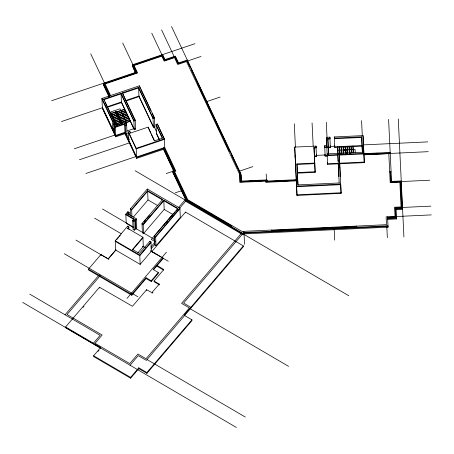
<?xml version="1.0" encoding="UTF-8"?>
<svg xmlns="http://www.w3.org/2000/svg" width="454" height="454" viewBox="0 0 454 454"><rect width="100%" height="100%" fill="white"/><g stroke="black" fill="none" stroke-linecap="round" stroke-linejoin="round"><path stroke-width="0.68" d="M346.572 149.82L346.941 149.235L346.998 150.37L346.572 149.82L355.107 149.423L355.272 152.873M344.728 149.905L344.183 150.416L344.302 149.355L344.728 149.905L337.611 150.24M133.17 227.454L126.235 223.391L125.832 214.118L127.909 211.689L129.067 212.364L129.18 214.958M130.803 215.939L130.485 208.67L147.272 189.012L179.892 208.097L180.3 217.375L156.028 245.79L154.876 245.115L154.468 235.842L177.906 208.397L163.781 200.129L143.169 224.265L143.572 233.538L142.414 232.862L142.011 223.589L162.623 199.454L147.595 190.663L131.643 209.345L131.961 216.615M127.103 213.249L127.937 212.279L127.909 211.689M129.089 212.954L127.846 214.413L127.818 213.823L129.067 212.364M146.075 278.529L151.273 281.576L151.239 280.788L146.04 277.74L146.075 278.529L131.779 295.27L88.496 269.943L88.462 269.154L100.93 254.558L108.154 258.786L115.906 249.706M133.414 217.018L148.004 199.936L147.595 190.663M128.805 226.875L127.597 228.288L142.914 237.249L132.523 249.416L139.429 253.457L149.814 241.29L150.972 241.965L151.375 251.238L140.155 264.381L115.628 250.023L115.225 240.751L127.648 226.2L128.805 226.875L128.919 229.474M135.485 228.805L135.945 229.077L135.542 219.798L135.076 219.532L135.485 228.805L134.276 230.218L133.124 229.537L132.716 220.264L133.924 218.851L125.832 214.118M116.633 239.723L118.471 237.573M119.391 236.494L120.31 235.416M134.276 230.218L133.873 220.939L135.076 219.532M128.828 227.471L127.625 228.878L127.597 228.288M135.542 219.798L136.37 218.828L127.818 213.823M136.399 219.418L135.564 220.394L135.105 220.122L133.896 221.535L132.744 220.854M108.29 259.018L116.042 249.933M135.945 229.077L136.779 228.101L136.37 218.828M142.953 223.107L142.04 224.18L143.192 224.855L163.803 200.719L177.934 208.988L176.095 211.138M143.873 222.034L145.7 219.889M146.619 218.817L149.366 215.599M65.07 314.804L99.188 274.852M100.34 275.527L67.056 314.503L102.133 335.029L95.068 343.303L129.742 363.592L137.925 354.006L146.018 358.739L189.397 307.937L181.594 303.374L241.846 232.817M143.572 233.538L164.183 209.402L163.781 200.129M100.714 348.28L65.637 327.76L65.603 326.965L99.517 287.257L132.466 306.274L146.625 289.72L151.903 292.614L159.133 284.193L154.105 280.958L163.769 269.523L156.965 265.408M83.054 307.364L83.967 306.291M142.936 237.839L132.551 250.006L132.523 249.416M137.897 252.872L143.316 246.522L142.914 237.249M173.292 213.647L151.267 239.434L155.313 241.8M178.337 207.733L185.868 198.92L172.69 170.931L174.013 170.483L163.395 147.936M243.894 233.901L388.045 227.187L388.011 226.398L243.86 233.112L243.894 233.901L243.06 234.871L185.277 201.06L185.243 200.271L185.89 199.51L172.713 171.521L174.041 171.073L163.423 148.526L163.457 149.315L186.832 199.005L186.407 199.499L231.943 226.143M163.684 225.672L164.603 224.594M166.442 222.443L167.361 221.365M168.74 219.753L170.119 218.136M171.499 216.524L172.878 214.907M173.797 213.828L175.176 212.217M154.638 237.521L153.253 239.133L154.99 240.149M179.472 208.431L186.373 200.356M140.155 264.381L139.753 255.103L150.972 241.965M156.028 245.79L155.626 236.517L179.892 208.097M151 242.561L139.781 255.698L115.248 241.341M179.92 208.692L155.654 237.107L154.496 236.432M150.773 247.118L154.859 242.334M151.012 248.871L155.052 244.133M130.065 365.243L138.249 355.652L146.341 360.391L243.367 246.687L243.327 245.892L185.55 212.08L151.801 251.601L155.847 253.968M126.984 298.42L166.459 252.191M131.779 295.27L131.745 294.481L146.04 277.74M150.683 250.835L162.907 257.986L153.1 269.472L158.304 272.514L158.338 273.302L151.273 281.576M153.583 269.738L162.941 258.774L162.907 257.986M93.081 343.599L100.147 335.324L29.765 294.141M151.239 280.788L158.304 272.514M138.816 368.608L146.909 373.341L146.875 372.552L138.782 367.819L138.816 368.608L130.633 378.193L93.649 356.555L93.615 355.766L100.68 347.492L65.603 326.965M98.064 351.385L98.949 350.352M152.067 293.307L152.947 292.274M243.775 231.336L243.832 232.516L183.581 303.073L191.384 307.642M243.06 234.871L243.026 234.082L243.86 233.112M130.633 378.193L130.599 377.405L138.782 367.819M243.333 245.892L184.114 315.241L191.917 319.809L191.951 320.598L146.909 373.341M146.875 372.552L191.917 319.809M194.976 43.68L132.239 64.86L135.752 72.322L51.654 100.72M135.525 73.094L132.341 65.62L162.719 55.36L164.989 60.189M238.458 169.927L240.864 175.034L240.83 174.245L187.32 60.598L178.564 63.554L175.335 56.699L164.637 60.217L162.288 55.223L132.977 65.121L136.489 72.583L103.989 83.553L109.72 95.726M108.988 96.73L103.313 84.677L103.279 83.888L135.774 72.912L132.341 65.62M177.213 63.412L187.292 60.007M187.735 60.938L200.997 56.461M115.725 136.824L115.282 126.757L124.566 123.624L125.009 133.686L115.725 136.824L102.394 108.512L101.951 98.45L139.389 85.812L154.349 117.575L154.752 126.848L153.429 127.296L138.986 96.628L138.583 87.355L122.364 92.832L125.372 99.749M104.426 100.97L103.796 99.103L121.042 93.28L133.851 120.486L134.259 129.765L135.581 129.316L135.178 120.043L122.364 92.832M103.824 99.693L121.065 93.87L133.879 121.082L135.207 120.633M122.393 93.422L138.606 87.945L153.049 118.613L154.371 118.165L152.283 113.721M61.472 121.564L102.593 107.683M106.826 106.889L121.417 101.957L134.231 129.169L135.559 128.72M125.338 100.635L138.964 96.038L153.401 126.706L154.729 126.257M107.519 107.252L121.445 102.553L121.042 93.28M138.986 96.628L126.013 101.009L128.947 107.343M110.39 113.631L115.032 112.064L115.163 112.337M110.85 113.795L115.492 112.229M115.821 112.115L116.485 111.888M116.82 111.78L124.776 109.091M197.308 84.54L198.631 84.092M111.088 115.112L115.73 113.545L115.861 113.818M110.884 115.498L116.19 113.71M117.518 113.262L125.474 110.572M111.786 116.593L116.428 115.027L116.559 115.299M111.582 116.979L116.888 115.191M118.216 114.743L126.172 112.053M112.484 118.074L117.126 116.508L117.251 116.78M112.944 118.239L117.586 116.672M118.914 116.224L126.87 113.534M113.177 119.555L117.819 117.989L117.949 118.261M112.978 119.941L118.284 118.153M119.606 117.705L127.568 115.015M113.716 120.168L114.119 129.441L112.796 129.889L112.388 120.616L113.716 120.168L103.796 99.103M113.875 121.036L118.517 119.47L118.647 119.743M113.676 121.422L118.982 119.635M120.304 119.186L128.266 116.496M113.909 122.745L119.215 120.951L119.345 121.224M113.71 123.13L119.674 121.116M121.002 120.668L128.964 117.978M114.397 133.289L113.994 124.016L115.316 123.567L116.116 125.803M114.607 124.226L119.913 122.432L120.043 122.705M115.73 124.163L120.372 122.597M121.7 122.149L129.657 119.459M116.093 125.213L125.576 122.013L126.672 125.361L125.344 125.809L124.595 124.214L115.31 127.353L114.016 124.606M115.969 125.48L120.611 123.914M125.713 122.512L130.355 120.94M125.514 122.898L130.156 121.326L130.026 121.053M125.923 123.766L126.093 123.108M133.851 120.486L135.178 120.043M114.096 128.851L112.768 129.294L102.332 107.133M126.643 124.765L127.046 134.043L125.724 134.486L125.315 125.213L126.643 124.765L125.894 123.176M153.429 127.296L153.021 118.023L154.349 117.575M206.848 101.537L220.111 97.06M74.286 148.776L115.401 134.895M126.677 131.087L133.975 128.624M128.874 141.183L128.465 131.91L129.793 131.461L130.542 133.05L148.118 127.114L154.576 140.831L162.504 138.158L156.045 124.441L157.368 123.993L164.342 138.805L164.751 148.078L136.597 157.583L124.975 132.897L115.685 136.035L102.36 107.723M127.024 133.448L125.696 133.896L124.946 132.307L115.662 135.44L114.368 132.699M79.45 159.751L129.844 142.732M163.457 149.315L136.631 158.372L136.194 148.31L164.342 138.805M85.908 173.462L136.302 156.448M228.203 150.155L229.525 149.707M166.238 173.553L172.866 171.317M173.791 171.323L175.119 170.874L164.195 147.669M175.301 192.814L181.935 190.572M239.599 171.101L252.867 166.624M171.538 26.542L240.802 173.649L239.389 173.916L186.481 61.551L177.73 64.508L174.501 57.652L164.155 61.142L161.806 56.148L134.083 65.512L137.596 72.975L105.095 83.945L110.521 95.465M326.341 137.318L326.761 146.194L326.341 137.318L329.899 137.153L329.979 138.93L327.845 139.026M334.36 138.13L361.673 136.858L362.076 146.131L334.768 147.408L334.303 136.949L363.035 135.61L363.915 153.951L339.212 155.103M327.822 138.436L328.543 154.167L327.822 138.436L329.95 138.339M361.696 137.454L334.388 138.725L334.303 136.949M295.174 157.158L294.731 147.09L315.995 146.103L316.052 147.283L313.992 147.38L314.367 155.989M327.209 156.238L325.138 156.153L324.672 145.7L326.738 145.603M330.274 146.432L334.513 146.233M363.438 144.883L427.804 141.886M324.729 146.88L328.225 146.897M328.197 147.119L330.33 147.017M334.74 146.812L362.048 145.541L362.383 152.533M314.02 147.976L316.08 147.879L316.024 146.693M328.248 147.488L324.758 147.476L324.672 145.7M337.458 146.982L337.816 146.965L338.128 153.475L337.77 153.492M339.376 146.897L339.734 146.88L340.046 153.384L339.688 153.401M341.3 146.807L341.652 146.79L341.964 153.299M343.218 146.716L343.576 146.699L343.888 153.208L343.53 153.225M345.136 146.625L345.494 146.608L345.806 153.117L345.449 153.134M347.06 146.534L347.412 146.523L347.724 153.026L347.372 153.043M350.897 146.358L351.254 146.341L351.566 152.85M352.82 146.267L353.172 146.25L353.484 152.76L353.133 152.777M328.225 147.709L330.359 147.612L329.899 137.153M349.291 152.958L349.648 152.941L349.336 146.432L348.978 146.449M339.87 153.69L341.97 153.594M349.659 153.236L351.061 153.168M316.012 155.393L325.075 154.973M327.192 155.069L363.887 153.361L364.29 162.634L339.592 163.786M364.006 153.634L390.179 152.413M314.372 156.062L316.432 155.966M325.109 155.563L327.175 155.467M337.799 155.166L327.215 155.66L327.135 153.883L362.406 152.243L361.673 136.858M364.029 154.105L377.041 153.503M363.887 154.229L390.202 153.009L390.236 153.798M315.995 146.103L316.461 156.562L314.395 156.658L315.15 172.333L297.37 173.161L296.961 163.888L314.741 163.06L315.15 172.333M364.04 154.343L377.053 153.736M363.909 154.678L428.275 151.676M364.063 154.814L388.811 153.662L390.202 182.656L399.872 182.202L401.052 206.933L394.583 207.234L395.025 216.467L386.133 216.881L386.507 224.69L243.083 231.37L242.68 231.841L187.207 199.38L187.474 199.068L174.529 171.578L175.857 171.135L164.723 147.488L136.569 156.993L128.845 140.592M338.139 160.489L339.564 160.421L340.301 176.617M296.99 164.479L314.77 163.65L313.992 147.38M327.567 163.752L338.156 163.258M339.564 163.19L364.267 162.044M327.51 162.566L327.595 164.342L338.179 163.849M339.893 167.344L338.474 167.407L338.877 176.685M315.121 171.743L297.342 172.571L297.949 185.17M389.691 172.004L391.11 171.941M241.159 181.089L266.975 179.886L267.054 181.662L296.286 180.3M241.182 181.679L266.997 180.476L267.031 181.265M267.031 181.067L296.258 179.705M296.28 180.181L266.481 181.566L266.424 180.386L240.609 181.589L240.24 173.842M296.292 180.414L266.209 181.816L266.152 180.635L240.336 181.838L239.956 173.888M296.314 180.891L265.664 182.315L265.607 181.135L239.791 182.338L239.389 173.916M339.217 182.968L297.972 184.892L296.961 163.888M391.564 181.407L401.234 180.953M391.592 181.997L401.047 181.555L402.38 209.442L396.121 209.731M401.262 181.549L429.643 180.227M340.721 184.682L296.627 186.73L294.731 147.09M296.984 194.823L341.073 192.768M297.007 195.413L341.102 193.359L340.699 184.086L296.604 186.14L297.007 195.413L295.111 155.773M402.505 207.461L430.88 206.139M402.533 208.051L396.064 208.352L396.563 218.964L387.676 219.378L387.642 218.59L396.529 218.175L396.563 218.964M396.087 208.942L402.346 208.653L402.38 209.442M396.456 216.518L431.3 214.895M387.58 217.284L395.616 216.91L395.173 207.682L401.648 207.382L400.417 181.702L390.746 182.156L390.253 171.862M387.591 217.523L395.911 217.137L395.468 207.904L401.943 207.603L400.689 181.452L391.019 181.906L390.536 171.845M387.614 217.994L396.501 217.579M271.679 230.513L356.736 226.552M271.691 230.746L356.742 226.784M243.832 232.516L387.988 225.803M117.092 125.418L116.343 125.173L117.586 124.901M231.778 226.342L186.009 199.561L186.509 198.977L173.422 171.192L174.75 170.744L163.928 147.754M185.215 199.675L243.004 233.492M135.139 170.738L185.011 199.919M242.794 233.736L348.831 295.787M185.243 200.271L243.026 234.082M148.004 199.936L157.617 205.56M164.183 209.402L173.014 214.572M130.485 208.67L131.643 209.345M130.514 209.26L131.666 209.935L147.624 191.253L162.646 200.044L162.623 199.454M142.011 223.589L143.169 224.265M125.86 214.714L133.947 219.447L133.924 218.851M132.716 220.264L133.873 220.939M154.468 235.842L155.626 236.517M102.479 208.988L133.499 227.136M135.32 228.203L152.351 238.168M142.738 246.187L145.184 247.617M94.625 218.181L121.4 233.85M142.692 246.306L145.127 247.731M150.603 250.937L168.247 261.26M115.225 240.751L139.753 255.103M156.392 265.845L163.656 270.096L163.622 269.307M75.932 240.081L108.864 259.353M190.345 308.856L288.579 366.344M64.292 253.707L137.914 296.785M88.462 269.154L131.745 294.481M147.045 359.562L245.279 417.044M22.7 302.415L236.386 427.458M93.615 355.766L130.599 377.405M159.013 283.835L159.133 285.033M159.121 284.681L154.139 281.747L154.105 280.958M125.837 112.166L125.968 112.439L118.676 114.902L118.545 114.629M127.233 115.129L127.364 115.401L120.072 117.864L119.941 117.592M124.447 109.204L124.578 109.476L117.28 111.939L117.149 111.667M128.63 118.091L128.76 118.363L121.462 120.826L121.337 120.554M122.03 122.035L122.16 122.308L129.458 119.845L129.328 119.572M117.847 113.148L117.978 113.421L125.27 110.958L125.145 110.685M119.243 116.111L119.374 116.383L126.666 113.92L126.535 113.648M120.639 119.073L120.764 119.345L128.062 116.882L127.932 116.61M187.655 62.028L189.761 66.494M191.259 69.689L194.267 76.073M194.868 77.35L197.876 83.735M198.477 85.012L199.38 86.924M202.683 93.95L203.886 96.503M206.292 101.611L207.495 104.165M209.901 109.272L212.001 113.738M213.505 116.933L215.61 121.4M217.114 124.595L220.122 130.979M220.723 132.256L221.62 134.168M224.026 139.276L225.229 141.83M227.636 146.943L229.741 151.409M231.245 154.604L234.247 160.988M234.849 162.265L237.856 168.65M198.103 84.268L228.998 149.882M197.836 84.359L228.731 149.973M178.541 62.964L175.312 56.103L164.961 59.599L162.611 54.605M174.983 56.722L178.008 63.14M177.741 63.231L174.824 57.034L164.479 60.524L162.129 55.53M161.59 29.902L174.115 56.506M163.605 57.964L164.74 60.376M151.772 33.216L161.947 54.832M133.345 65.251L136.858 72.714L104.358 83.684L110.027 95.72M122.722 43.022L132.903 64.638M139.719 87.037L140.314 88.309M140.916 89.58L150.785 110.543M138.583 87.355L153.021 118.023M156.068 125.032L162.231 138.124M154.15 126.66L156.261 131.144M156.426 133.124L159.36 139.355M159.093 139.327L156.448 133.714L156.045 124.441M185.924 200.299L172.747 172.31L172.713 171.521M150.785 133.317L148.118 127.114M151.375 134.566L154.309 140.802M129.543 108.608L134.906 119.998M121.445 102.553L134.259 129.765M126.377 122.285L120.021 108.79L110.736 111.922L116.803 124.805M126.121 123.698L125.576 122.013M130.321 133.113L129.793 131.461M124.566 123.624L125.315 125.213M128.465 131.91L136.194 148.31M128.493 132.5L136.217 148.901L164.371 139.395L157.368 123.993M90.726 53.827L104.414 82.906M122.364 123.562L116.559 111.23L115.237 111.678L120.781 123.454M103.251 83.298L109.227 95.981M103.279 83.888L109.255 96.571M121.905 123.397L116.36 111.616L115.696 111.843L121.405 123.965M116.32 111.945L121.899 123.794M126.246 133.431L129.225 139.764M115.991 112.059L121.57 123.908M125.009 133.686L136.631 158.372M105.027 102.246L113.744 120.758L112.416 121.207L101.98 99.04M101.951 98.45L112.388 120.616M113.994 124.016L115.282 126.757M113.387 128.976L114.578 131.507M344.892 146.222L345.602 149.633L344.949 149.973L346.351 149.752L345.698 150.098L346.396 153.486M398.272 118.954L403.918 236.92M388.596 119.402L391.592 182.077M387.557 216.813L388.045 227.187M386.78 225.859L387.347 237.692M377.019 153.026L377.075 154.212M363.416 144.293L364.29 162.634M361.571 120.662L362.303 135.911M356.708 226.075L356.765 227.261M352.803 145.972L353.144 153.072M350.885 146.063L351.192 152.516M348.967 146.154L349.302 153.253M347.043 146.239L347.384 153.338M345.125 146.33L345.466 153.429M343.207 146.421L343.542 153.52M341.283 146.511L341.624 153.611M339.365 146.597L339.706 153.696M339.66 163.19L341.102 193.359M337.441 146.687L337.782 153.787M338.236 163.253L339.189 183.166M334.683 145.632L334.768 147.408M330.274 145.836L330.359 147.612M334.15 228.311L334.717 240.143M326.295 122.302L327.028 137.551M325.053 154.383L325.138 156.153M316.376 154.786L316.461 156.562M312.074 122.966L313.192 146.307M294.294 123.794L295.412 147.136M271.657 230.036L271.713 231.222M266.192 173.99L266.475 179.909M241.227 175.153L241.511 181.072M243.974 232.51L244.541 244.343M240.802 173.649L241.188 181.793M401.047 181.555L401.086 182.343M363.035 135.61L363.478 145.672M339.683 163.781L339.28 154.508L339.586 161.011L338.168 161.079L337.855 154.57L338.548 169.762M326.795 146.784L327.595 164.342M187.32 60.598L187.354 61.386M185.55 212.08L185.584 212.869M175.335 56.699L175.369 57.488M149.814 241.29L149.843 241.88M147.272 189.012L147.3 189.602M139.389 85.812L139.418 86.402M146.625 289.72L146.659 290.509M127.648 226.2L127.676 226.796M115.316 123.567L115.344 124.158M100.93 254.558L100.964 255.347M99.517 287.257L99.551 288.046"/></g></svg>
